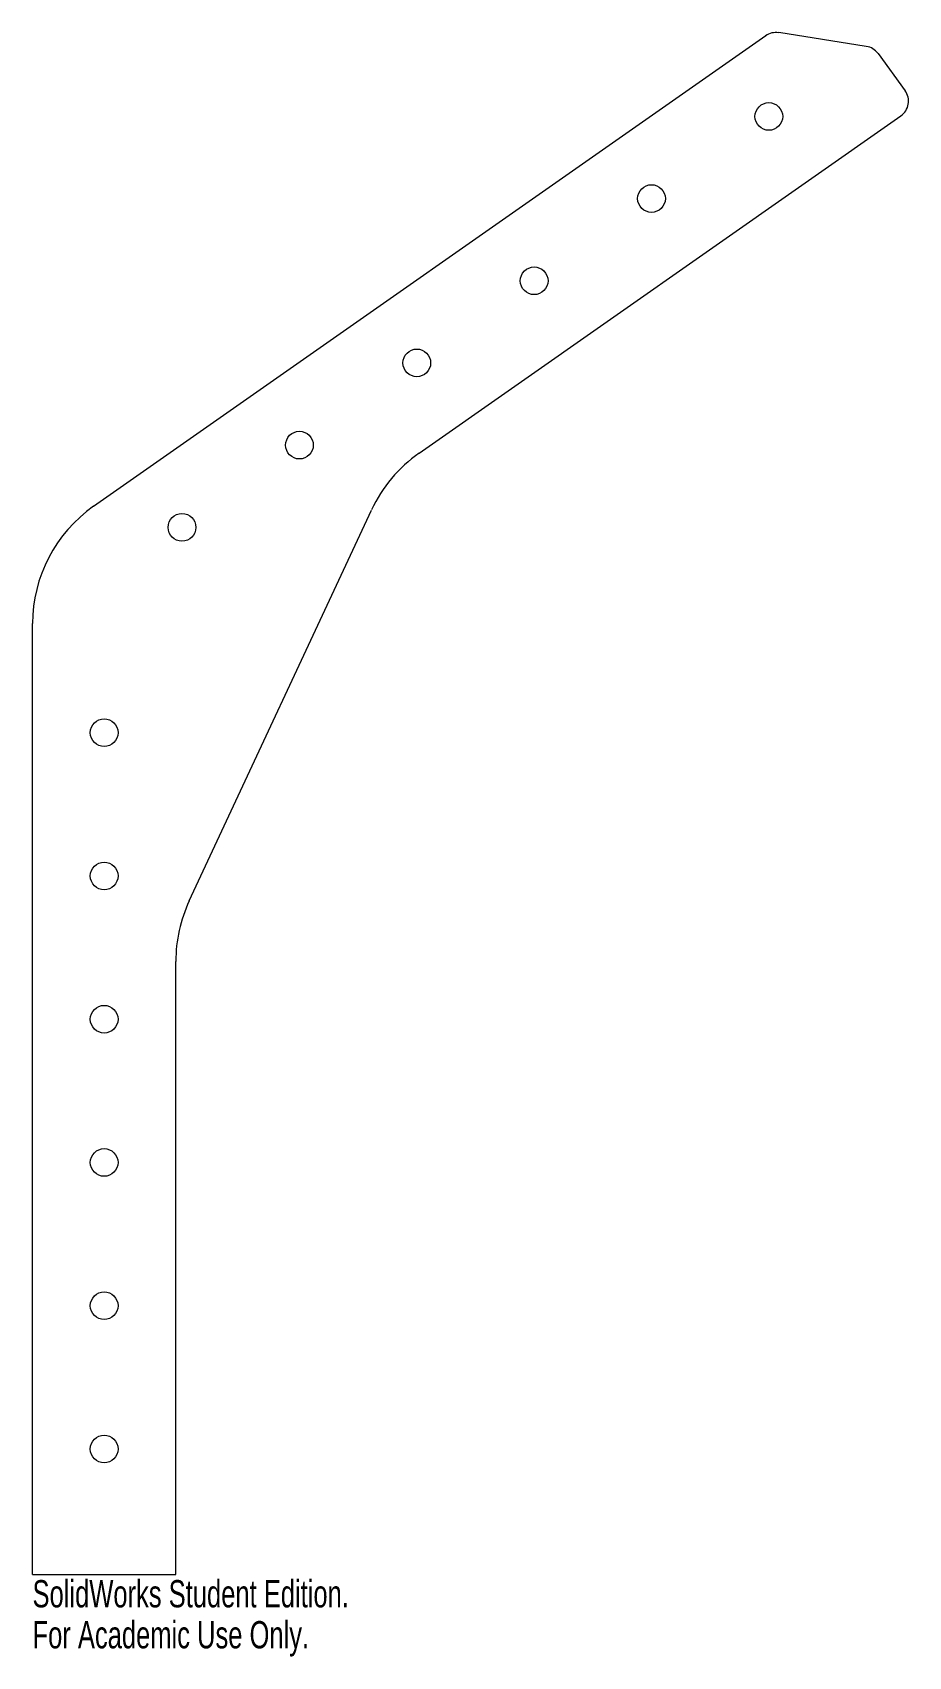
# Model space of a CAD drawing. Header units: inches. Extents: x -1.9 to 4.2, y -5.1 to 6.3.
import ezdxf

# ---------------------------------------------------------------- set-up
doc = ezdxf.new("R2010")
doc.units = ezdxf.units.IN
doc.header["$MEASUREMENT"] = 0
doc.styles.add('SLDTEXTSTYLE0', font='TXT', dxfattribs={"width": 0.7})

msp = doc.modelspace()

# ---------------------------------------------------------------- linework, layer by layer
at = {"color": 7, "linetype": 'Continuous', "lineweight": 15}
for p, q in [((-1.508, 2.964), (3.183, 6.249)), ((3.885, 6.174), (3.274, 6.27)), ((3.967, 6.124), (4.156, 5.865)), ((0.764, 3.335), (4.127, 5.689)), ((-0.841, 0.21), (0.432, 2.938)), ((-1.934, -4.491), (-1.934, 2.145)), ((-0.934, -4.491), (-0.934, -0.213)), ((-1.934, -4.491), (-0.934, -4.491))]:
    msp.add_line(p, q, dxfattribs=at)
for centre in [(3.205, 5.685), (2.386, 5.112), (1.567, 4.538), (0.748, 3.965), (-0.071, 3.391), (-0.891, 2.817), (-1.434, 1.384), (-1.434, 0.384), (-1.434, -0.616), (-1.434, -1.616), (-1.434, -2.616), (-1.434, -3.616)]:
    msp.add_circle(centre, 0.0967, dxfattribs=at)
for centre, radius, start, end in [((3.254, 6.146), 0.125, 81.1117, 125), ((3.866, 6.051), 0.125, 36.1117, 81.1117), ((4.055, 5.791), 0.125, 305, 36.1117), ((1.338, 2.516), 1, 125, 155), ((-0.934, 2.145), 1, 125, 180), ((0.066, -0.213), 1, 155, 180)]:
    msp.add_arc(centre, radius, start, end, dxfattribs=at)

# ---------------------------------------------------------------- texts
at = {"color": 7, "linetype": 'Continuous', "char_height": 0.1903, "attachment_point": 1, "style": 'SLDTEXTSTYLE0'}
for s, insert in [('SolidWorks Student Edition.', (-1.934, -4.531)), ('For Academic Use Only.', (-1.934, -4.817))]:
    msp.add_mtext(s, dxfattribs=dict(at, insert=insert))

doc.saveas('drawing.dxf')
